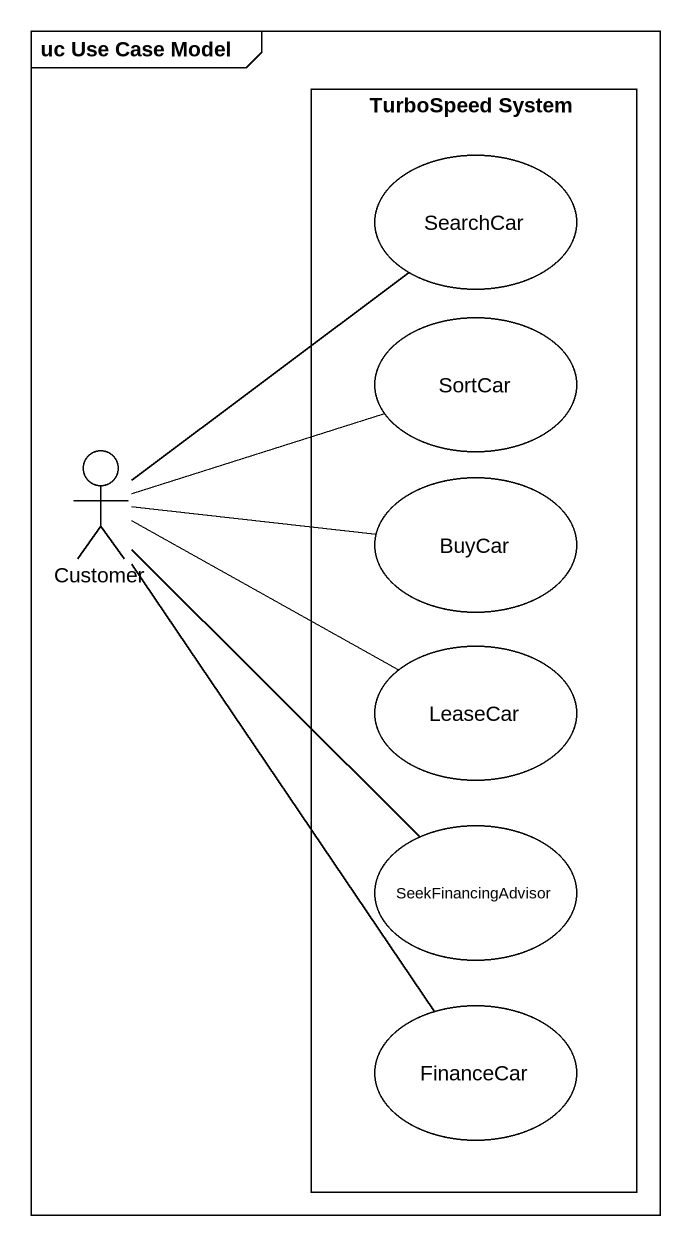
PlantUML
@startuml
mainframe uc Use Case Model
rectangle "TurboSpeed System" as TurboSpeed_System {
  usecase SearchCar
  usecase SortCar
  usecase BuyCar
  usecase LeaseCar
  usecase SeekFinancingAdvisor
  usecase FinanceCar
}
actor Customer
Customer -up- SearchCar
Customer -right- SortCar
Customer -right- BuyCar
Customer -right- LeaseCar
Customer -- SeekFinancingAdvisor
Customer -- FinanceCar
@enduml
